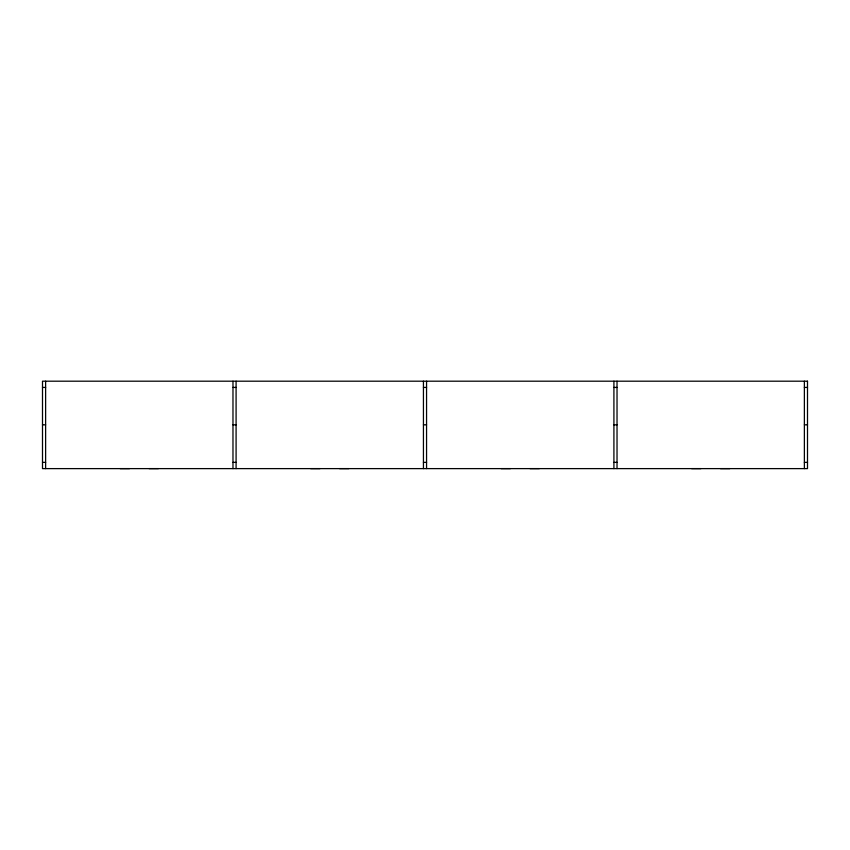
<?xml version="1.0" encoding="UTF-8"?>
<svg xmlns="http://www.w3.org/2000/svg" width="850" height="850" viewBox="0 0 850 850"><rect width="100%" height="100%" fill="white"/><g stroke="black" fill="none" stroke-linecap="round" stroke-linejoin="round"><path stroke-width="1.27" d="M42.5 387.43L45.624 387.43M232.974 387.43L236.087 387.43M423.438 387.43L426.562 387.43M613.912 387.43L617.026 387.43M804.376 387.43L807.5 387.43M42.5 424.83L45.624 424.83M232.974 424.83L236.087 424.83M423.438 424.83L426.562 424.83M613.912 424.83L617.026 424.83M804.376 424.83L807.5 424.83M42.5 462.368L45.624 462.368M232.974 462.368L236.087 462.368M423.438 462.368L426.562 462.368M613.912 462.368L617.026 462.368M804.376 462.368L807.5 462.368M804.376 381.193L804.376 468.616M729.831 468.616L720.46 468.616M700.942 468.616L691.581 468.616M617.026 381.193L617.026 468.616M613.912 381.193L613.912 468.616M539.357 468.616L529.996 468.616M510.478 468.616L501.107 468.616M426.562 381.193L426.562 468.616M423.438 381.193L423.438 468.616M348.893 468.616L339.522 468.616M320.004 468.616L310.643 468.616M236.087 381.193L236.087 468.616M232.974 381.193L232.974 468.616M158.419 468.616L149.058 468.616M129.54 468.616L120.169 468.616M45.624 381.193L45.624 468.616M807.5 381.193L42.5 381.193L42.5 468.616L807.5 468.616L807.5 381.193"/></g></svg>
